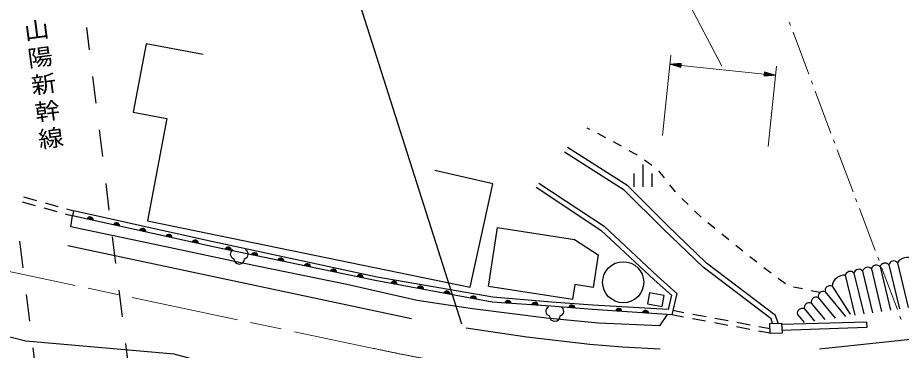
# Model space of a CAD drawing. Units: millimetres, scale not verified. Extents: x 40000 to 680000, y 20000 to 380000.
# Drawn here: x 180408 to 278920, y 271526 to 308598 of the extents above; entities that cross this region are included whole.
import ezdxf

# ---------------------------------------------------------------- set-up
doc = ezdxf.new("R2010")
doc.units = ezdxf.units.MM
doc.header["$LTSCALE"] = 1000
doc.linetypes.add('CHAIN', pattern=[18.5, 12, -1.5, 3.5, -1.5])
for name, color, linetype, lineweight in [('M-BGD', 7, 'Continuous', 25), ('M-BMK', 2, 'CHAIN', 13), ('M-BMK-HTXT', 7, 'Continuous', 13), ('M-STR-HTXT', 7, 'Continuous', 13), ('M-STR-STRC', 7, 'Continuous', 25), ('M-STR-STRD', 7, 'Continuous', 25)]:
    doc.layers.add(name, color=color, linetype=linetype, lineweight=lineweight)
doc.styles.add('@ＭＳ ゴシック', font='')
doc.styles.get('@ＭＳ ゴシック').set_extended_font_data('@MS Gothic')

msp = doc.modelspace()

# ---------------------------------------------------------------- linework, layer by layer
at = {"layer": 'M-BGD'}
for p, q in [((188068, 307511), (188377, 305018)), ((188745, 302041), (189114, 299063)), ((189482, 296086), (189850, 293109)), ((244183, 296136), (243898, 296282)), ((245962, 295222), (245072, 295679)), ((247716, 294263), (246845, 294753)), ((249367, 293334), (248588, 293773)), ((249454, 293274), (249367, 293334)), ((251099, 292137), (250277, 292706)), ((250113, 292241), (250113, 289741)), ((249113, 291241), (249113, 289741)), ((251113, 291241), (251113, 289741)), ((252509, 290748), (251888, 291532)), ((190219, 290131), (190587, 287154)), ((253751, 289180), (253130, 289964)), ((180898, 288063), (182345, 287668)), ((181045, 288619), (182491, 288221)), ((183455, 287956), (184902, 287559)), ((255160, 287764), (254439, 288458)), ((183309, 287404), (184756, 287009)), ((185721, 286745), (186520, 286527)), ((185866, 287294), (186634, 287083)), ((186634, 287083), (186520, 286527)), ((256601, 286377), (255880, 287071)), ((258136, 285096), (257361, 285729)), ((190956, 284177), (191324, 281200)), ((242479, 283881), (245123, 282184)), ((259685, 283831), (258910, 284464)), ((180614, 283703), (180983, 280726)), ((261233, 282566), (260459, 283198)), ((262811, 281337), (262013, 281940)), ((276556, 280827), (277704, 276007)), ((277528, 281059), (278698, 276150)), ((278501, 281291), (279692, 276293)), ((264406, 280131), (263609, 280734)), ((272665, 279900), (273729, 275435)), ((273637, 280132), (274723, 275578)), ((274610, 280364), (275717, 275721)), ((275583, 280596), (276711, 275864)), ((266002, 278925), (265204, 279528)), ((191693, 278222), (192061, 275245)), ((267885, 278360), (266905, 278556)), ((269846, 277968), (268866, 278164)), ((270423, 278054), (272702, 275287)), ((271195, 278690), (273202, 275559)), ((181351, 277749), (181720, 274771)), ((269651, 277418), (271544, 275120)), ((253455, 275983), (254691, 275752)), ((268107, 276147), (269228, 274787)), ((268879, 276783), (270386, 274953)), ((253343, 275505), (254645, 275262)), ((255628, 275079), (257103, 274804)), ((255674, 275569), (257148, 275294)), ((258131, 275110), (259606, 274835)), ((267335, 275511), (268070, 274620)), ((258086, 274620), (259560, 274345)), ((260543, 274162), (262018, 273887)), ((260589, 274652), (262064, 274377)), ((263047, 274193), (264283, 273963)), ((265581, 274436), (275049, 274689)), ((263001, 273703), (264303, 273460)), ((192429, 272268), (192798, 269290)), ((182088, 271794), (182457, 268817))]:
    msp.add_line(p, q, dxfattribs=at)
for points in [[(201071, 304485), (194750, 305692), (193296, 298077), (197043, 297362), (194866, 285966)], [(264572, 274516), (264395, 275044), (256823, 280788), (252384, 285050), (248034, 289373), (241375, 293608)], [(265200, 274541), (264908, 275412), (257215, 281248), (252805, 285481), (248412, 289847), (241699, 294117)], [(194866, 285966), (230848, 278571), (233369, 290076), (226924, 291550)], [(238197, 289706), (245438, 284920), (251357, 279399), (253285, 277667), (252910, 276060)], [(238499, 290163), (245779, 285352), (251727, 279803), (253893, 277859), (253334, 275466)], [(252910, 276060), (244536, 276545), (239937, 276891), (233385, 277459), (220487, 279667), (202217, 283626), (186634, 287083)], [(252804, 275504), (251950, 274260), (245150, 274562), (239362, 275095), (231123, 276142), (224962, 277092), (217096, 278859), (205466, 281247), (197458, 282961), (186325, 285296), (186520, 286527)], [(253334, 275466), (244509, 276089), (239859, 276453), (233303, 276896), (220274, 279312), (202190, 283067), (186520, 286527)], [(245123, 282184), (244555, 278544), (242518, 278862), (242255, 277175), (232882, 278639), (233909, 285219), (242479, 283881)], [(275049, 274689), (275067, 274068), (265609, 273746)]]:
    msp.add_lwpolyline(points, dxfattribs=at)
for points in [[(250608, 276705), (252242, 276403), (252467, 277623), (250834, 277924)], [(265576, 274556), (265621, 273455), (264305, 273402), (264261, 274503)]]:
    msp.add_lwpolyline(points, close=True, dxfattribs=at)
msp.add_circle((247911, 279112), 2292, dxfattribs=at)
for centre, radius, start, end in [((188484, 286038), 354, 356.34785, 158.75302), ((188484, 286038), 283, 358.57188, 156.52899), ((188484, 286038), 212, 2.31821, 152.78266), ((188484, 286038), 142, 10.02994, 145.07093), ((188484, 286038), 100, 20.3476, 134.75327), ((191414, 285391), 354, 356.34785, 158.75302), ((191414, 285391), 283, 358.57188, 156.52899), ((191414, 285391), 212, 2.31821, 152.78266), ((191414, 285391), 142, 10.02994, 145.07093), ((191414, 285391), 100, 20.3476, 134.75327), ((194343, 284744), 354, 356.34785, 158.75302), ((194343, 284744), 283, 358.57188, 156.52899), ((194343, 284744), 212, 2.31821, 152.78266), ((194343, 284744), 142, 10.02994, 145.07093), ((194343, 284744), 100, 20.3476, 134.75327), ((197273, 284097), 354, 356.34785, 158.75302), ((197273, 284097), 283, 358.57188, 156.52899), ((197273, 284097), 212, 2.31821, 152.78266), ((197273, 284097), 142, 10.02994, 145.07093), ((197273, 284097), 100, 20.3476, 134.75327), ((200202, 283451), 354, 356.34785, 158.75302), ((200202, 283451), 283, 358.57188, 156.52899), ((200202, 283451), 212, 2.31821, 152.78266), ((200202, 283451), 142, 10.02994, 145.07093), ((200202, 283451), 100, 20.3476, 134.75327), ((203878, 282661), 354, 357.06619, 159.47137), ((203878, 282661), 283, 359.29023, 157.24733), ((203878, 282661), 212, 3.03656, 153.50101), ((203878, 282661), 142, 10.74829, 145.78928), ((203878, 282661), 100, 21.06595, 135.47161), ((204647, 282258), 536, 116.08703, 255.33416), ((205575, 282258), 536, 284.66584, 63.91297), ((206815, 282051), 354, 357.06619, 159.47137), ((206815, 282051), 283, 359.29023, 157.24733), ((206815, 282051), 212, 3.03656, 153.50101), ((206815, 282051), 142, 10.74829, 145.78928), ((206815, 282051), 100, 21.06595, 135.47161), ((209752, 281441), 354, 357.06619, 159.47137), ((279542, 280644), 1226, 58.67824, 148.13088), ((205111, 281740), 600, 180, 0), ((209752, 281441), 283, 359.29023, 157.24733), ((209752, 281441), 212, 3.03656, 153.50101), ((209752, 281441), 142, 10.74829, 145.78928), ((209752, 281441), 100, 21.06595, 135.47161), ((212690, 280832), 354, 357.06619, 159.47137), ((212690, 280832), 283, 359.29023, 157.24733), ((212690, 280832), 212, 3.03656, 153.50101), ((212690, 280832), 142, 10.74829, 145.78928), ((212690, 280832), 100, 21.06595, 135.47161), ((275158, 280220), 567, 41.47705, 165.33208), ((276131, 280452), 567, 41.47705, 165.33208), ((277104, 280684), 567, 41.47705, 165.33208), ((278077, 280916), 567, 41.47705, 165.33208), ((215627, 280222), 354, 357.06619, 159.47137), ((215627, 280222), 283, 359.29023, 157.24733), ((215627, 280222), 212, 3.03656, 153.50101), ((215627, 280222), 142, 10.74829, 145.78928), ((215627, 280222), 100, 21.06595, 135.47161), ((218564, 279612), 354, 357.06619, 159.47137), ((218564, 279612), 283, 359.29023, 157.24733), ((218564, 279612), 212, 3.03656, 153.50101), ((272578, 278508), 1395, 86.44483, 172.50009), ((273213, 279757), 567, 41.47705, 165.33208), ((274186, 279988), 567, 41.47705, 165.33208), ((218564, 279612), 142, 10.74829, 145.78928), ((218564, 279612), 100, 21.06595, 135.47161), ((222354, 278871), 354, 358.29461, 160.69978), ((222354, 278871), 283, 0.51864, 158.47575), ((222354, 278871), 212, 4.26497, 154.72942), ((222354, 278871), 142, 11.9767, 147.01769), ((222354, 278871), 100, 22.29436, 136.70003), ((225304, 278324), 354, 358.29461, 160.69978), ((225304, 278324), 283, 0.51864, 158.47575), ((225304, 278324), 212, 4.26497, 154.72942), ((225304, 278324), 142, 11.9767, 147.01769), ((225304, 278324), 100, 22.29436, 136.70003), ((228254, 277777), 354, 358.29461, 160.69978), ((228254, 277777), 283, 0.51864, 158.47575), ((228254, 277777), 212, 4.26497, 154.72942), ((228254, 277777), 142, 11.9767, 147.01769), ((228254, 277777), 100, 22.29436, 136.70003), ((270207, 277530), 567, 67.54495, 191.39997), ((270979, 278166), 567, 67.54495, 191.39997), ((231203, 277231), 354, 358.29461, 160.69978), ((231203, 277231), 283, 0.51864, 158.47575), ((231203, 277231), 212, 4.26497, 154.72942), ((231203, 277231), 142, 11.9767, 147.01769), ((231203, 277231), 100, 22.29436, 136.70003), ((235081, 276722), 354, 4.92936, 167.33454), ((235081, 276722), 283, 7.1534, 165.1105), ((235081, 276722), 212, 10.89973, 161.36418), ((235081, 276722), 142, 18.61146, 153.65245), ((235081, 276722), 100, 28.92912, 143.33479), ((238074, 276520), 354, 4.92936, 167.33454), ((268663, 276259), 567, 67.54495, 191.39997), ((269435, 276895), 567, 67.54495, 191.39997), ((238074, 276520), 283, 7.1534, 165.1105), ((238074, 276520), 212, 10.89973, 161.36418), ((238074, 276520), 142, 18.61146, 153.65245), ((238074, 276520), 100, 28.92912, 143.33479), ((239821, 275884), 536, 116.08703, 255.33416), ((240749, 275884), 536, 284.66584, 63.91297), ((242179, 276217), 354, 4.32133, 166.72651), ((242179, 276217), 283, 6.54537, 164.50247), ((242179, 276217), 212, 10.2917, 160.75615), ((242179, 276217), 142, 18.00343, 153.04442), ((242179, 276217), 100, 28.32109, 142.72675), ((247421, 275829), 354, 4.76144, 167.16661), ((247421, 275829), 283, 6.98547, 164.94258), ((247421, 275829), 212, 10.7318, 161.19625), ((247421, 275829), 142, 18.44353, 153.48452), ((247421, 275829), 100, 28.76119, 143.16686), ((250414, 275618), 354, 4.76144, 167.16661), ((250414, 275618), 283, 6.98547, 164.94258), ((267891, 275623), 567, 67.54495, 191.39997), ((240285, 275365), 600, 180, 0), ((250414, 275618), 212, 10.7318, 161.19625), ((250414, 275618), 142, 18.44353, 153.48452), ((250414, 275618), 100, 28.76119, 143.16686)]:
    msp.add_arc(centre, radius, start, end, dxfattribs=at)
at = {"layer": 'M-BMK'}
msp.add_line((175062, 281223), (220082, 271742), dxfattribs=at)
msp.add_arc((258455, 448699), 181070, 257.76471, 274.50872, dxfattribs=at)
at = {"layer": 'M-BMK-HTXT'}
for p, q in [((266564, 307720), (266423, 308095)), ((268610, 302293), (266846, 306972)), ((269033, 301170), (268892, 301544)), ((271078, 295743), (269315, 300421)), ((271501, 294620), (271360, 294994)), ((273547, 289192), (271783, 293871)), ((273970, 288069), (273829, 288444)), ((276015, 282642), (274252, 287321)), ((276438, 281519), (276297, 281893)), ((278484, 276092), (276720, 280771)), ((278907, 274969), (278766, 275343))]:
    msp.add_line(p, q, dxfattribs=at)
at = {"layer": 'M-STR-HTXT'}
for p, q in [((258921, 303206), (254777, 311081)), ((252293, 295454), (253221, 304406)), ((253118, 303411), (254387, 303531)), ((254366, 303332), (253371, 303435)), ((253625, 303459), (254371, 303382)), ((254376, 303432), (253879, 303483)), ((254133, 303507), (254382, 303481)), ((254335, 303034), (254387, 303531)), ((253118, 303411), (254335, 303034)), ((253118, 303411), (254361, 303282)), ((254356, 303233), (253361, 303336)), ((253605, 303260), (254351, 303183)), ((254345, 303133), (253848, 303185)), ((254092, 303109), (254340, 303083)), ((254361, 303282), (263643, 302320)), ((263668, 302569), (263617, 302072)), ((263658, 302469), (264155, 302418)), ((263912, 302493), (263663, 302519)), ((264886, 302191), (263668, 302569)), ((264061, 294234), (264989, 303186)), ((264886, 302191), (263617, 302072)), ((263871, 302095), (263622, 302121)), ((263627, 302171), (264124, 302119)), ((264378, 302143), (263632, 302221)), ((263637, 302270), (264632, 302167)), ((264886, 302191), (263643, 302320)), ((263648, 302370), (264642, 302267)), ((264399, 302342), (263653, 302420))]:
    msp.add_line(p, q, dxfattribs=at)
at = {"layer": 'M-STR-STRC'}
msp.add_line((229942, 274451), (214992, 321362), dxfattribs=at)
at = {"layer": 'M-STR-STRD'}
msp.add_line((185984, 283223), (224319, 275073), dxfattribs=at)
for points in [[(229983, 263674), (220253, 265041), (219471, 265219), (209919, 267838), (197863, 271096), (181314, 272552), (165814, 276440), (148768, 282726), (116293, 289766), (75540, 298515)], [(269791, 271709), (282770, 273049), (291915, 274026), (300810, 275251), (310238, 276671), (325135, 278793), (336996, 280524), (341169, 281137), (353101, 282903), (357060, 283720), (361037, 284555)], [(230391, 274026), (237174, 273014), (244187, 272197), (247845, 271904), (252017, 271709)]]:
    msp.add_lwpolyline(points, dxfattribs=at)

# ---------------------------------------------------------------- texts
at = {"layer": 'M-BGD', "insert": (182022, 300790), "char_height": 2062, "attachment_point": 8, "rotation": 277.6, "style": '@ＭＳ ゴシック'}
msp.add_mtext('\\T1.2;\\W0.9;山陽新幹線', dxfattribs=at)

doc.saveas('drawing.dxf')
